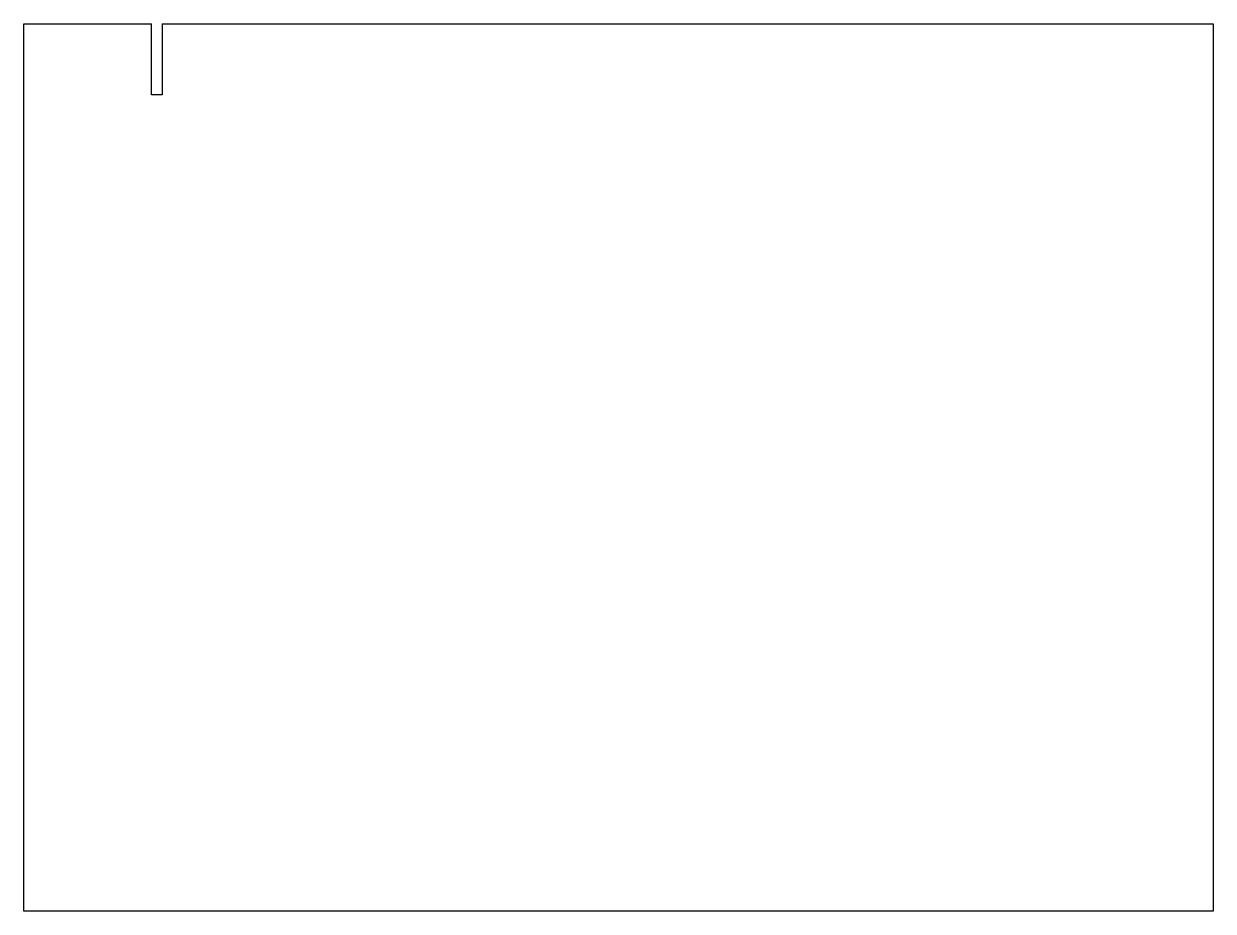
# Model space of a CAD drawing. Header units: millimetres. Extents: x -335 to 335, y -250 to 250.
import ezdxf

# ---------------------------------------------------------------- set-up
doc = ezdxf.new("R2010")
doc.units = ezdxf.units.MM
doc.layers.add('Pocket', color=7, linetype='CONTINUOUS')

msp = doc.modelspace()

# ---------------------------------------------------------------- linework, layer by layer
at = {"layer": 'Pocket'}
for p, q in [((-335, 250), (-263, 250)), ((-335, 250, 5), (-263, 250, 5)), ((-335, 250), (-335, 250, 5)), ((-335, 250), (-263, 250)), ((-335, -250), (-335, 250)), ((-335, 250, 5), (-263, 250, 5)), ((-335, -250, 5), (-335, 250, 5)), ((-335, 250), (-335, 250, 5)), ((-335, -250), (-335, 250)), ((-335, -250, 5), (-335, 250, 5)), ((-263, 250), (-263, 250, 5)), ((-263, 210), (-263, 250)), ((-263, 250), (-263, 250, 5)), ((-263, 210), (-263, 250)), ((-263, 210, 5), (-263, 250, 5)), ((-263, 210, 5), (-263, 250, 5)), ((-257, 250), (-257, 210)), ((-257, 250), (335, 250)), ((-257, 250, 5), (-257, 210, 5)), ((-257, 250, 5), (335, 250, 5)), ((-257, 250), (-257, 250, 5)), ((-257, 250), (-257, 210)), ((-257, 250, 5), (-257, 210, 5)), ((-257, 250), (335, 250)), ((-257, 250, 5), (335, 250, 5)), ((-257, 250), (-257, 250, 5)), ((335, 250), (335, -250)), ((335, 250, 5), (335, -250, 5)), ((335, 250), (335, 250, 5)), ((335, 250), (335, 250, 5)), ((335, 250), (335, -250)), ((335, 250, 5), (335, -250, 5)), ((-257, 210), (-263, 210)), ((-263, 210), (-263, 210, 5)), ((-257, 210, 5), (-263, 210, 5)), ((-263, 210), (-263, 210, 5)), ((-257, 210), (-263, 210)), ((-257, 210, 5), (-263, 210, 5)), ((-257, 210), (-257, 210, 5)), ((-257, 210), (-257, 210, 5)), ((335, -250), (-335, -250)), ((335, -250, 5), (-335, -250, 5)), ((-335, -250), (-335, -250, 5)), ((-335, -250), (-335, -250, 5)), ((335, -250), (-335, -250)), ((335, -250, 5), (-335, -250, 5)), ((335, -250), (335, -250, 5)), ((335, -250), (335, -250, 5))]:
    msp.add_line(p, q, dxfattribs=at)

doc.saveas('drawing.dxf')
